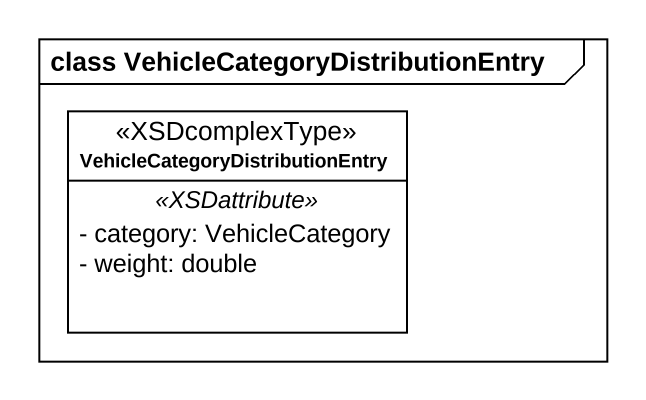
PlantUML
@startuml
mainframe class VehicleCategoryDistributionEntry
hide circle
hide empty members
skinparam classAttributeIconSize 0
class "VehicleCategoryDistributionEntry" as VehicleCategoryDistributionE <<XSDcomplexType>> {
  .. <<XSDattribute>> ..
  - category: VehicleCategory
  - weight: double
}
@enduml
